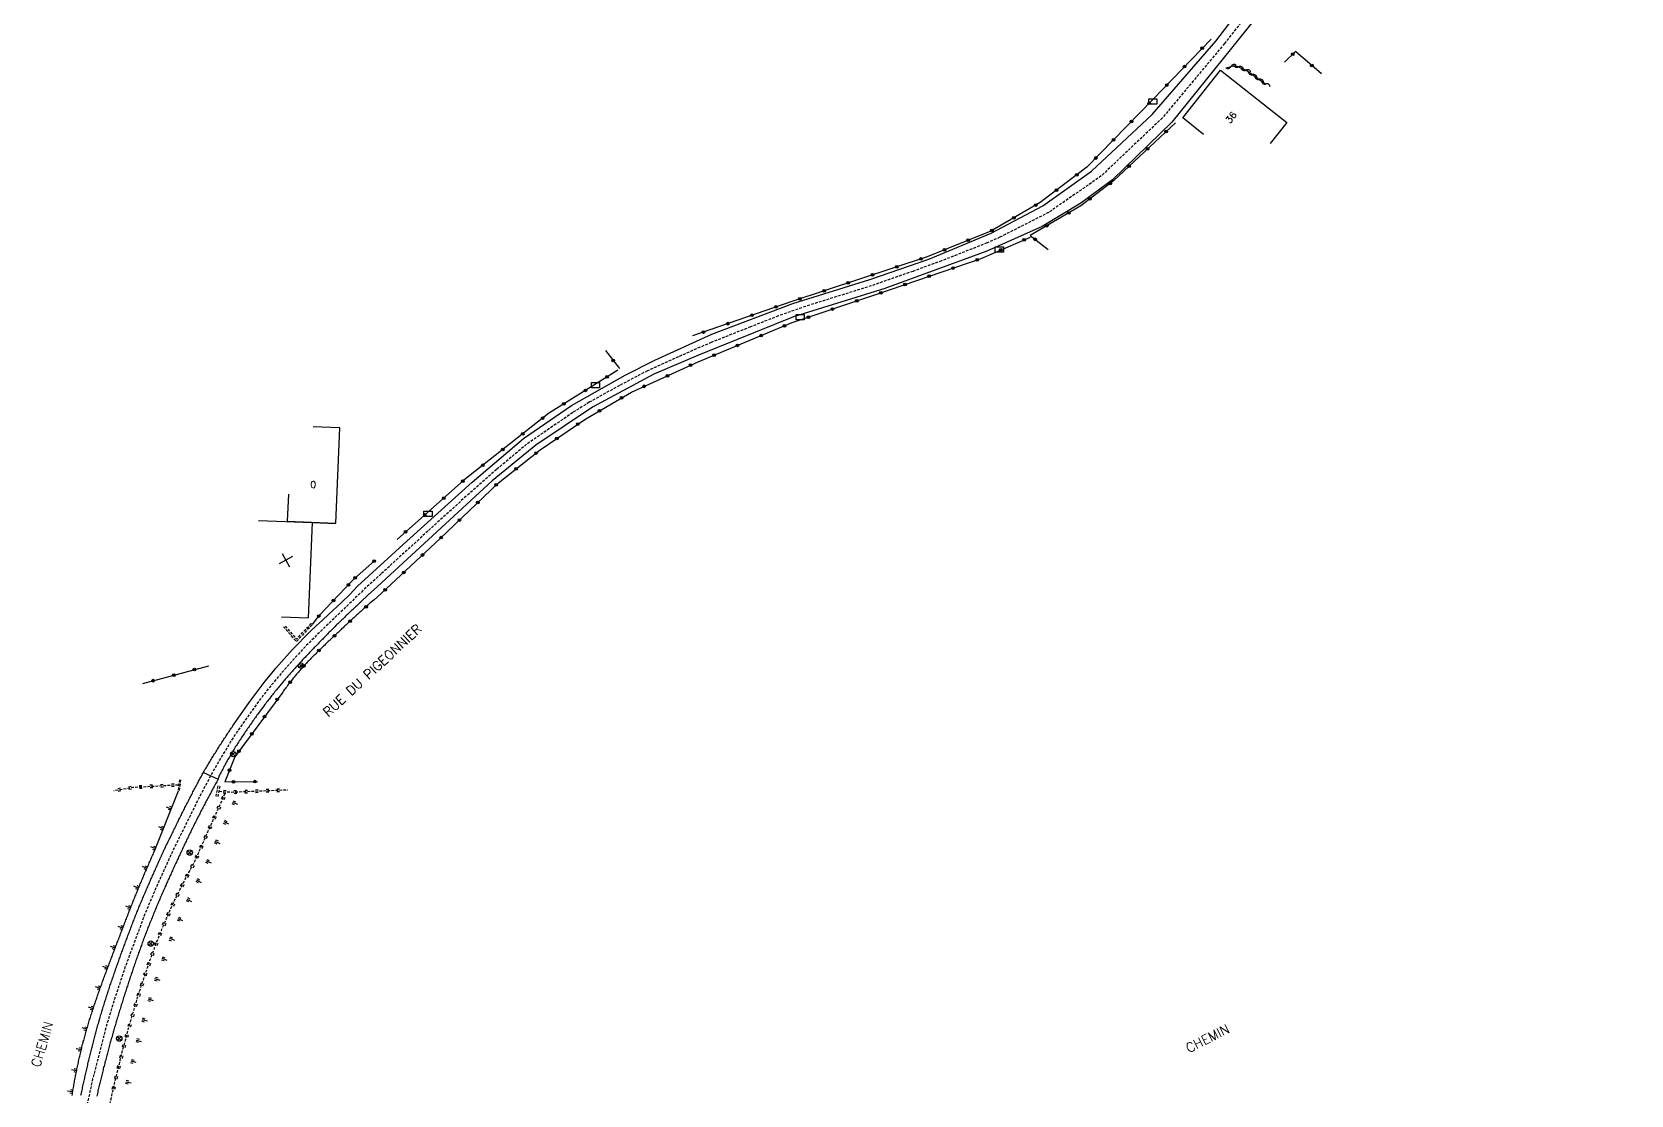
# Model space of a CAD drawing. Header units: millimetres. Extents: x 132999 to 134001, y 131000 to 132000.
# Drawn here: x 133701.8 to 134000, y 131656 to 131854.3 of the extents above; entities that cross this region are included whole.
import ezdxf
from ezdxf.enums import TextEntityAlignment as Align

# ---------------------------------------------------------------- set-up
doc = ezdxf.new("R2010")
doc.units = ezdxf.units.MM
doc.linetypes.add('DASHED', pattern=[0.75, 0.5, -0.25])
doc.layers.get('0').update_dxf_attribs({"linetype": 'CONTINUOUS'})
for name, color, linetype in [('W0001', 6, 'DASHED'), ('W0008', 7, 'CONTINUOUS'), ('W0100', 7, 'CONTINUOUS'), ('W0112', 1, 'DASHED'), ('W0211', 2, 'CONTINUOUS'), ('W0220', 5, 'DASHED'), ('W0310', 3, 'CONTINUOUS'), ('W0322', 7, 'CONTINUOUS'), ('W0469', 7, 'CONTINUOUS'), ('W0989', 7, 'CONTINUOUS'), ('W0991', 7, 'CONTINUOUS'), ('W1102', 7, 'CONTINUOUS'), ('W1471', 7, 'CONTINUOUS')]:
    doc.layers.add(name, color=color, linetype=linetype)
doc.styles.get("Standard").update_dxf_attribs({"font": 'romans.shx', "width": 0.85})

# ---------------------------------------------------------------- blocks, each defined once
blk = doc.blocks.new('t991o')
at = {"color": 0, "linetype": 'Continuous'}
for p, q in [((-1, 1), (1, -1)), ((-1, -1), (1, 1))]:
    blk.add_line(p, q, dxfattribs=at)
blk = doc.blocks.new('t322o')
at = {"color": 0, "linetype": 'Continuous'}
for radius in [0.25, 0.15]:
    blk.add_circle((0, 0), radius, dxfattribs=at)
blk = doc.blocks.new('t310o')
at = {"color": 0, "linetype": 'Continuous'}
for centre, start, end in [((-0.5, 0.38), 216.8699, 323.1304), ((0.5, -0.37), 36.8699, 143.1303)]:
    blk.add_arc(centre, 0.625, start, end, dxfattribs=at)
blk = doc.blocks.new('t220o')
at = {"color": 0, "linetype": 'Continuous'}
for p, q in [((-0.25, 0.25), (0.25, 0.25)), ((-0.25, -0.25), (0.25, -0.25))]:
    blk.add_line(p, q, dxfattribs=at)
blk = doc.blocks.new('t211o')
at = {"color": 0, "linetype": 'Continuous'}
for p, q in [((-0.29, 0.5), (-0.29, 0)), ((0, 1), (0, 0)), ((0.29, 0.5), (0.29, 0))]:
    blk.add_line(p, q, dxfattribs=at)
blk = doc.blocks.new('T1471')
at = {"color": 0, "linetype": 'Continuous', "flags": 128}
blk.add_lwpolyline([(-0.75, -0.5), (-0.75, 0.5), (0.75, 0.5), (0.75, -0.5), (-0.75, -0.5)], dxfattribs=at)
blk = doc.blocks.new('T469')
at = {"color": 0, "linetype": 'Continuous', "flags": 128}
for points in [[(-0.35, 0.35), (0.35, -0.35)], [(-0.35, -0.35), (0.35, 0.35)]]:
    blk.add_lwpolyline(points, dxfattribs=at)
at = {"color": 0, "linetype": 'Continuous'}
blk.add_circle((0, 0), 0.5, dxfattribs=at)

msp = doc.modelspace()

# ---------------------------------------------------------------- linework, layer by layer
at = {"layer": 'W0001'}
msp.add_lwpolyline([(133933.21, 131863.78), (133924.18, 131852.16), (133912.6, 131838.3), (133901.2, 131827.47), (133891.4, 131820.67), (133882.28, 131816.04), (133879.9, 131814.97), (133871.42, 131811.64), (133866.07, 131809.68), (133858.32, 131806.98), (133852.56, 131805.18), (133846.05, 131803.15), (133840.98, 131801.36), (133835.79, 131799.32), (133828.45, 131796.42), (133822.33, 131793.75), (133816.56, 131791.13), (133811.35, 131788.39), (133805.68, 131785.25), (133802.62, 131783.33), (133794.03, 131777.42), (133788.42, 131772.71), (133782.78, 131767.75), (133775.63, 131761.23), (133766.88, 131753.24), (133763.51, 131750.15)], dxfattribs=at)
at = {"layer": 'W0001', "flags": 128}
msp.add_lwpolyline([(133763.51, 131750.15), (133760.51, 131747.23), (133756.93, 131743.82), (133754.2, 131741.16), (133751.75, 131738.62), (133748.66, 131735.19), (133745.6, 131731.5), (133743.59, 131728.85), (133740.9, 131725.05), (133739.02, 131722.26), (133735.71, 131716.72), (133732.9, 131711.43), (133727.7, 131700.89), (133725.04, 131694.99), (133722.88, 131689.92), (133719.12, 131679.81), (133716.96, 131673.29), (133715.42, 131668.13), (133713.1, 131659.05), (133711.65, 131652.34), (133710.17, 131644.12), (133709.2, 131637.4), (133708.53, 131631.55), (133707.92, 131623.61), (133707.71, 131617.38), (133707.67, 131611.89), (133707.85, 131605.02), (133708.33, 131598.28), (133709.03, 131592.1), (133709.83, 131586.77), (133710.74, 131582.08), (133712.1, 131575.91), (133714.14, 131568.12), (133716.06, 131562.3), (133718.33, 131556.32), (133721.02, 131550), (133723.79, 131544.11), (133726.86, 131538.16), (133730.85, 131530.64), (133731.72, 131528.99)], dxfattribs=at)
at = {"layer": 'W0008'}
for points in [[(133762.5, 131750.97), (133771.69, 131759.33), (133783.86, 131770.33), (133793.42, 131778.48), (133802.4, 131784.65), (133812.39, 131790.34), (133817.95, 131793.08), (133828.6, 131797.95), (133843.7, 131803.67), (133858.03, 131808.15), (133869.02, 131811.96), (133880.67, 131816.78), (133890.32, 131821.88), (133899.39, 131828.36), (133910.7, 131838.92), (133922.56, 131852.62), (133931.29, 131864.07), (133944.84, 131883.54), (133956.45, 131901.21), (133967.36, 131919.68), (133976.9, 131935.51), (133996.75, 131967.93), (134000, 131974.18)], [(134000, 131966.15), (133986.77, 131946.26), (133968.23, 131914.84), (133949.83, 131884.64), (133937.59, 131866.48), (133925.52, 131851.33)], [(133925.52, 131851.33), (133914.39, 131837.52), (133903.3, 131826.76), (133897.4, 131822.41), (133890.18, 131818.05), (133879.88, 131813.44), (133860.82, 131806.5), (133843.79, 131801.2), (133826.08, 131794.03), (133817.75, 131790.47), (133806.34, 131784.37), (133795.72, 131777.25), (133787.63, 131770.58), (133766.2, 131750.89), (133764.51, 131749.32)]]:
    msp.add_lwpolyline(points, dxfattribs=at)
at = {"layer": 'W0008', "flags": 128}
msp.add_lwpolyline([(133733.79, 131716.22), (133733.92, 131716.52), (133734.05, 131716.73), (133734.18, 131716.95), (133734.3, 131717.16), (133734.43, 131717.37), (133734.56, 131717.58), (133734.69, 131717.79), (133734.81, 131718.01), (133734.94, 131718.22), (133735.07, 131718.43), (133735.2, 131718.64), (133735.33, 131718.85), (133735.46, 131719.06), (133735.59, 131719.27), (133735.72, 131719.48), (133735.85, 131719.69), (133735.98, 131719.9), (133736.11, 131720.11), (133736.24, 131720.32), (133736.37, 131720.53), (133736.51, 131720.73), (133736.64, 131720.94), (133736.77, 131721.15), (133736.91, 131721.36), (133737.04, 131721.57), (133737.17, 131721.78), (133737.31, 131721.98), (133737.44, 131722.19), (133737.58, 131722.4), (133737.71, 131722.6), (133737.85, 131722.81), (133737.98, 131723.02), (133738.12, 131723.22), (133738.26, 131723.43), (133738.39, 131723.64), (133738.53, 131723.84), (133738.67, 131724.05), (133738.81, 131724.26), (133738.95, 131724.47), (133739.09, 131724.68), (133739.23, 131724.88), (133739.38, 131725.09), (133739.52, 131725.3), (133739.66, 131725.5), (133739.8, 131725.71), (133739.94, 131725.92), (133740.09, 131726.12), (133740.23, 131726.33), (133740.38, 131726.53), (133740.52, 131726.74), (133740.66, 131726.94, -0.063183), (133757.11, 131745.66), (133759.48, 131747.93), (133761.04, 131749.41), (133762.5, 131750.97)], format="xyb", dxfattribs=at)
for points in [[(133764.51, 131749.32), (133763.13, 131748.02), (133763.04, 131747.93), (133762.85, 131747.76), (133762.67, 131747.59), (133762.48, 131747.42), (133762.3, 131747.25), (133762.11, 131747.08), (133761.93, 131746.91), (133761.74, 131746.74), (133761.56, 131746.57), (133761.38, 131746.39), (133761.19, 131746.22), (133761.01, 131746.05), (133760.83, 131745.88), (133760.64, 131745.7), (133760.46, 131745.53), (133760.28, 131745.36), (133760.1, 131745.18), (133759.92, 131745.01), (133759.74, 131744.83), (133759.56, 131744.66), (133759.38, 131744.48), (133759.2, 131744.31), (133759.02, 131744.13), (133758.84, 131743.95), (133758.66, 131743.78), (133758.48, 131743.6), (133758.3, 131743.42), (133758.12, 131743.25), (133757.94, 131743.07), (133757.76, 131742.89), (133757.59, 131742.71), (133757.41, 131742.53), (133757.23, 131742.36), (133757.05, 131742.18), (133756.88, 131742), (133756.7, 131741.82), (133756.53, 131741.64), (133756.35, 131741.46), (133756.18, 131741.28), (133756, 131741.1), (133755.83, 131740.92), (133755.65, 131740.75), (133755.48, 131740.57), (133755.3, 131740.39), (133755.13, 131740.21), (133754.96, 131740.03), (133754.78, 131739.85), (133754.61, 131739.67), (133754.43, 131739.49), (133754.26, 131739.31), (133754.09, 131739.13), (133753.92, 131738.95), (133753.74, 131738.77), (133753.57, 131738.59), (133753.4, 131738.4), (133753.23, 131738.22), (133753.05, 131738.04), (133752.88, 131737.86), (133752.71, 131737.68), (133752.54, 131737.5), (133752.37, 131737.31), (133752.2, 131737.13), (133752.03, 131736.95), (133751.86, 131736.76), (133751.69, 131736.58), (133751.52, 131736.4), (133751.35, 131736.21), (133751.18, 131736.03), (133751.02, 131735.84), (133750.85, 131735.66), (133750.68, 131735.47), (133750.51, 131735.28), (133750.35, 131735.1), (133750.18, 131734.91), (133750.01, 131734.72), (133749.85, 131734.54), (133749.68, 131734.35), (133749.52, 131734.16), (133749.36, 131733.97), (133749.19, 131733.78), (133749.03, 131733.59), (133748.87, 131733.4), (133748.7, 131733.21), (133748.54, 131733.02), (133748.38, 131732.83), (133748.22, 131732.64), (133748.06, 131732.45), (133747.9, 131732.26), (133747.74, 131732.06), (133747.58, 131731.87), (133747.42, 131731.67), (133747.26, 131731.48), (133747.1, 131731.28), (133746.95, 131731.08), (133746.79, 131730.89), (133746.63, 131730.69), (133746.47, 131730.49), (133746.32, 131730.29), (133746.16, 131730.09), (133746.01, 131729.9), (133745.85, 131729.7), (133745.7, 131729.5), (133745.54, 131729.3), (133745.39, 131729.1), (133745.24, 131728.9), (133745.09, 131728.69), (133744.93, 131728.49), (133744.78, 131728.29), (133744.63, 131728.09), (133744.48, 131727.89), (133744.33, 131727.68), (133744.18, 131727.48), (133744.03, 131727.28), (133743.88, 131727.07), (133743.73, 131726.87), (133743.59, 131726.67), (133743.44, 131726.46), (133743.29, 131726.26), (133743.15, 131726.05), (133743, 131725.85), (133742.86, 131725.64), (133742.71, 131725.43), (133742.57, 131725.23), (133742.42, 131725.02), (133742.28, 131724.81), (133742.14, 131724.6), (133741.99, 131724.4), (133741.85, 131724.19), (133741.71, 131723.98), (133741.57, 131723.77), (133741.43, 131723.56), (133741.29, 131723.35), (133741.15, 131723.14), (133741.01, 131722.93), (133740.87, 131722.72), (133740.73, 131722.51), (133740.59, 131722.3), (133740.45, 131722.09), (133740.32, 131721.87), (133740.18, 131721.66), (133740.04, 131721.45), (133739.91, 131721.23), (133739.77, 131721.02), (133739.64, 131720.8), (133739.5, 131720.58), (133739.37, 131720.37), (133739.24, 131720.15), (133739.11, 131719.93), (133738.98, 131719.72), (133738.85, 131719.5), (133738.72, 131719.28), (133738.59, 131719.06), (133738.46, 131718.84), (133738.34, 131718.62), (133738.21, 131718.4), (133738.08, 131718.18), (133737.96, 131717.96), (133737.84, 131717.73), (133737.72, 131717.51), (133737.59, 131717.29), (133737.47, 131717.06), (133737.35, 131716.84), (133737.23, 131716.62), (133737.12, 131716.39), (133737, 131716.17), (133736.88, 131715.94), (133736.77, 131715.71), (133736.65, 131715.49), (133736.49, 131714.93)], [(133710.91, 131655.99), (133710.97, 131656.23), (133711.02, 131656.47), (133711.07, 131656.72), (133711.12, 131656.96), (133711.18, 131657.21), (133711.23, 131657.45), (133711.28, 131657.7), (133711.34, 131657.94), (133711.39, 131658.18), (133711.45, 131658.43), (133711.5, 131658.67), (133711.56, 131658.92), (133711.61, 131659.16), (133711.67, 131659.4), (133711.72, 131659.65), (133711.78, 131659.89), (133711.83, 131660.13), (133711.89, 131660.38), (133711.95, 131660.62), (133712, 131660.87), (133712.06, 131661.11), (133712.12, 131661.35), (133712.18, 131661.6), (133712.23, 131661.84), (133712.29, 131662.08), (133712.35, 131662.33), (133712.41, 131662.57), (133712.47, 131662.81), (133712.53, 131663.06), (133712.58, 131663.3), (133712.64, 131663.54), (133712.7, 131663.79), (133712.76, 131664.03), (133712.82, 131664.27), (133712.88, 131664.51), (133712.94, 131664.76), (133713, 131665), (133713.06, 131665.24), (133713.13, 131665.49), (133713.19, 131665.73), (133713.25, 131665.97), (133713.31, 131666.21), (133713.37, 131666.46), (133713.44, 131666.7), (133713.5, 131666.94), (133713.56, 131667.19), (133713.63, 131667.43), (133713.69, 131667.67), (133713.76, 131667.92), (133713.82, 131668.16), (133713.89, 131668.4), (133713.96, 131668.64), (133714.02, 131668.89), (133714.09, 131669.13), (133714.16, 131669.37), (133714.23, 131669.61), (133714.3, 131669.85), (133714.37, 131670.1), (133714.44, 131670.34), (133714.51, 131670.58), (133714.58, 131670.82), (133714.65, 131671.06), (133714.72, 131671.3), (133714.79, 131671.54), (133714.87, 131671.78), (133714.94, 131672.02), (133715.01, 131672.26), (133715.09, 131672.5), (133715.16, 131672.74), (133715.23, 131672.98), (133715.31, 131673.22), (133715.38, 131673.46), (133715.46, 131673.7), (133715.54, 131673.94), (133715.61, 131674.18), (133715.69, 131674.42), (133715.77, 131674.66), (133715.84, 131674.9), (133715.92, 131675.14), (133716, 131675.37), (133716.08, 131675.61), (133716.16, 131675.85), (133716.23, 131676.09), (133716.31, 131676.33), (133716.39, 131676.57), (133716.47, 131676.8), (133716.55, 131677.04), (133716.63, 131677.28), (133716.72, 131677.52), (133716.8, 131677.75), (133716.88, 131677.99), (133716.96, 131678.23), (133717.04, 131678.47), (133717.12, 131678.7), (133717.21, 131678.94), (133717.29, 131679.18), (133717.37, 131679.42), (133717.45, 131679.65), (133717.54, 131679.89), (133717.62, 131680.13), (133717.71, 131680.36), (133717.79, 131680.6), (133717.87, 131680.84), (133717.96, 131681.07), (133718.04, 131681.31), (133718.13, 131681.55), (133718.21, 131681.78), (133718.3, 131682.02), (133718.38, 131682.26), (133718.47, 131682.49), (133718.56, 131682.73), (133718.64, 131682.96), (133718.73, 131683.2), (133718.81, 131683.44), (133718.9, 131683.67), (133718.99, 131683.91), (133719.07, 131684.14), (133719.16, 131684.38), (133719.25, 131684.61), (133719.34, 131684.85), (133719.42, 131685.09), (133719.51, 131685.32), (133719.6, 131685.56), (133719.69, 131685.79), (133719.77, 131686.03), (133719.86, 131686.26), (133719.95, 131686.5), (133720.04, 131686.73), (133720.13, 131686.97), (133720.21, 131687.2), (133720.3, 131687.44), (133720.39, 131687.68), (133720.48, 131687.91), (133720.57, 131688.15), (133720.66, 131688.38), (133720.75, 131688.62), (133720.85, 131688.85), (133720.94, 131689.08), (133721.03, 131689.32), (133721.12, 131689.55), (133721.22, 131689.79), (133721.31, 131690.02), (133721.41, 131690.25), (133721.5, 131690.49), (133721.6, 131690.72), (133721.69, 131690.95), (133721.79, 131691.19), (133721.88, 131691.42), (133721.98, 131691.65), (133722.08, 131691.88), (133722.18, 131692.12), (133722.27, 131692.35), (133722.37, 131692.58), (133722.47, 131692.81), (133722.57, 131693.04), (133722.67, 131693.27), (133722.77, 131693.51), (133722.87, 131693.74), (133722.97, 131693.97), (133723.07, 131694.2), (133723.17, 131694.43), (133723.27, 131694.66), (133723.37, 131694.89), (133723.47, 131695.12), (133723.57, 131695.35), (133723.67, 131695.58), (133723.77, 131695.81), (133723.87, 131696.05), (133723.97, 131696.28), (133724.07, 131696.51), (133724.18, 131696.74), (133724.28, 131696.97), (133724.38, 131697.2), (133724.48, 131697.43), (133724.58, 131697.66), (133724.69, 131697.89), (133724.79, 131698.12), (133724.89, 131698.35), (133724.99, 131698.58), (133725.1, 131698.81), (133725.2, 131699.04), (133725.3, 131699.27), (133725.4, 131699.5), (133725.51, 131699.73), (133725.61, 131699.96), (133725.71, 131700.19), (133725.81, 131700.42), (133725.92, 131700.64), (133726.02, 131700.87), (133726.13, 131701.1), (133726.23, 131701.32), (133726.34, 131701.55), (133726.45, 131701.77), (133726.55, 131702), (133726.66, 131702.22), (133726.77, 131702.45), (133726.88, 131702.68), (133726.99, 131702.9), (133727.1, 131703.13), (133727.21, 131703.36), (133727.32, 131703.58), (133727.43, 131703.81), (133727.54, 131704.03), (133727.65, 131704.26), (133727.76, 131704.48), (133727.87, 131704.71), (133727.98, 131704.94), (133728.09, 131705.16), (133728.2, 131705.39), (133728.31, 131705.61), (133728.42, 131705.84), (133728.54, 131706.06), (133728.65, 131706.29), (133728.76, 131706.51), (133728.87, 131706.74), (133728.98, 131706.97), (133729.09, 131707.19), (133729.2, 131707.42), (133729.31, 131707.64), (133729.43, 131707.87), (133729.54, 131708.09), (133729.65, 131708.32), (133729.76, 131708.54), (133729.87, 131708.76), (133729.99, 131708.99), (133730.1, 131709.21), (133730.21, 131709.44), (133730.32, 131709.66), (133730.44, 131709.89), (133730.55, 131710.11), (133730.66, 131710.34), (133730.78, 131710.56), (133730.89, 131710.78), (133731.01, 131711.01), (133731.12, 131711.23), (133731.24, 131711.45), (133731.35, 131711.68), (133731.47, 131711.9), (133731.58, 131712.12), (133731.7, 131712.35), (133731.81, 131712.57), (133731.93, 131712.79), (133732.04, 131713.02), (133732.16, 131713.24), (133732.28, 131713.46), (133732.39, 131713.68), (133732.51, 131713.91), (133732.63, 131714.13), (133732.75, 131714.35), (133732.86, 131714.57), (133732.98, 131714.79), (133733.1, 131715.01), (133733.21, 131715.22), (133733.32, 131715.42), (133733.44, 131715.62), (133733.55, 131715.82), (133733.67, 131716.02), (133733.79, 131716.22), (133736.49, 131714.93), (133736.37, 131714.71), (133736.25, 131714.49), (133736.13, 131714.27), (133736.01, 131714.06), (133735.88, 131713.84), (133735.76, 131713.62), (133735.64, 131713.4), (133735.52, 131713.18), (133735.4, 131712.96), (133735.28, 131712.74), (133735.17, 131712.51), (133735.05, 131712.29), (133734.93, 131712.07), (133734.81, 131711.85), (133734.69, 131711.63), (133734.57, 131711.41), (133734.46, 131711.19), (133734.34, 131710.97), (133734.22, 131710.75), (133734.11, 131710.52), (133733.99, 131710.3), (133733.87, 131710.08), (133733.76, 131709.86), (133733.64, 131709.64), (133733.53, 131709.41), (133733.41, 131709.19), (133733.3, 131708.97), (133733.18, 131708.75), (133733.07, 131708.52), (133732.95, 131708.3), (133732.84, 131708.08), (133732.73, 131707.85), (133732.61, 131707.63), (133732.5, 131707.41), (133732.39, 131707.18), (133732.28, 131706.96), (133732.16, 131706.73), (133732.05, 131706.51), (133731.94, 131706.29), (133731.83, 131706.06), (133731.72, 131705.84), (133731.61, 131705.61), (133731.5, 131705.39), (133731.39, 131705.16), (133731.28, 131704.94), (133731.17, 131704.71), (133731.06, 131704.49), (133730.95, 131704.26), (133730.84, 131704.04), (133730.73, 131703.81), (133730.62, 131703.58), (133730.52, 131703.36), (133730.41, 131703.13), (133730.3, 131702.91), (133730.19, 131702.68), (133730.09, 131702.45), (133729.98, 131702.22), (133729.87, 131702), (133729.77, 131701.77), (133729.66, 131701.54), (133729.55, 131701.31), (133729.45, 131701.09), (133729.34, 131700.86), (133729.23, 131700.63), (133729.13, 131700.4), (133729.02, 131700.17), (133728.92, 131699.95), (133728.81, 131699.72), (133728.71, 131699.49), (133728.6, 131699.26), (133728.5, 131699.03), (133728.39, 131698.8), (133728.29, 131698.58), (133728.18, 131698.35), (133728.08, 131698.12), (133727.97, 131697.89), (133727.87, 131697.66), (133727.76, 131697.43), (133727.66, 131697.2), (133727.55, 131696.97), (133727.45, 131696.74), (133727.35, 131696.51), (133727.24, 131696.29), (133727.14, 131696.06), (133727.04, 131695.83), (133726.94, 131695.6), (133726.83, 131695.37), (133726.73, 131695.14), (133726.63, 131694.91), (133726.53, 131694.68), (133726.43, 131694.45), (133726.32, 131694.22), (133726.22, 131693.99), (133726.12, 131693.76), (133726.02, 131693.53), (133725.92, 131693.3), (133725.82, 131693.07), (133725.72, 131692.83), (133725.62, 131692.6), (133725.52, 131692.37), (133725.42, 131692.14), (133725.33, 131691.91), (133725.23, 131691.68), (133725.13, 131691.45), (133725.03, 131691.22), (133724.93, 131690.98), (133724.84, 131690.75), (133724.74, 131690.52), (133724.64, 131690.29), (133724.55, 131690.06), (133724.45, 131689.82), (133724.36, 131689.59), (133724.26, 131689.36), (133724.17, 131689.12), (133724.07, 131688.89), (133723.98, 131688.66), (133723.88, 131688.43), (133723.79, 131688.19), (133723.7, 131687.96), (133723.61, 131687.72), (133723.51, 131687.49), (133723.42, 131687.26), (133723.33, 131687.02), (133723.24, 131686.79), (133723.15, 131686.55), (133723.06, 131686.32), (133722.97, 131686.08), (133722.88, 131685.85), (133722.79, 131685.61), (133722.7, 131685.38), (133722.61, 131685.14), (133722.53, 131684.9), (133722.44, 131684.67), (133722.35, 131684.43), (133722.27, 131684.2), (133722.18, 131683.96), (133722.1, 131683.72), (133722.01, 131683.49), (133721.93, 131683.25), (133721.84, 131683.01), (133721.76, 131682.78), (133721.67, 131682.54), (133721.59, 131682.3), (133721.51, 131682.07), (133721.42, 131681.83), (133721.34, 131681.59), (133721.26, 131681.36), (133721.17, 131681.12), (133721.09, 131680.88), (133721.01, 131680.65), (133720.93, 131680.41), (133720.85, 131680.17), (133720.76, 131679.93), (133720.68, 131679.7), (133720.6, 131679.46), (133720.52, 131679.22), (133720.44, 131678.98), (133720.36, 131678.75), (133720.28, 131678.51), (133720.2, 131678.27), (133720.12, 131678.03), (133720.04, 131677.8), (133719.96, 131677.56), (133719.88, 131677.32), (133719.8, 131677.08), (133719.73, 131676.84), (133719.65, 131676.61), (133719.57, 131676.37), (133719.49, 131676.13), (133719.41, 131675.89), (133719.34, 131675.65), (133719.26, 131675.41), (133719.18, 131675.17), (133719.11, 131674.94), (133719.03, 131674.7), (133718.95, 131674.46), (133718.88, 131674.22), (133718.8, 131673.98), (133718.73, 131673.74), (133718.65, 131673.5), (133718.58, 131673.26), (133718.5, 131673.02), (133718.43, 131672.78), (133718.35, 131672.55), (133718.28, 131672.31), (133718.2, 131672.07), (133718.13, 131671.83), (133718.06, 131671.59), (133717.98, 131671.35), (133717.91, 131671.11), (133717.84, 131670.87), (133717.77, 131670.63), (133717.69, 131670.39), (133717.62, 131670.15), (133717.55, 131669.91), (133717.48, 131669.67), (133717.41, 131669.43), (133717.34, 131669.19), (133717.27, 131668.95), (133717.2, 131668.7), (133717.13, 131668.46), (133717.06, 131668.22), (133716.99, 131667.98), (133716.92, 131667.74), (133716.85, 131667.5), (133716.78, 131667.26), (133716.71, 131667.02), (133716.65, 131666.78), (133716.58, 131666.54), (133716.51, 131666.29), (133716.44, 131666.05), (133716.38, 131665.81), (133716.31, 131665.57), (133716.24, 131665.33), (133716.18, 131665.09), (133716.11, 131664.84), (133716.04, 131664.6), (133715.98, 131664.36), (133715.91, 131664.12), (133715.85, 131663.88), (133715.78, 131663.63), (133715.72, 131663.39), (133715.66, 131663.15), (133715.59, 131662.91), (133715.53, 131662.66), (133715.47, 131662.42), (133715.4, 131662.18), (133715.34, 131661.94), (133715.28, 131661.69), (133715.22, 131661.45), (133715.15, 131661.21), (133715.09, 131660.96), (133715.03, 131660.72), (133714.97, 131660.48), (133714.91, 131660.23), (133714.85, 131659.99), (133714.79, 131659.75), (133714.73, 131659.5), (133714.67, 131659.26), (133714.61, 131659.02), (133714.55, 131658.77), (133714.49, 131658.53), (133714.44, 131658.28), (133714.38, 131658.04), (133714.32, 131657.79), (133714.26, 131657.55), (133714.21, 131657.31), (133714.15, 131657.06), (133714.09, 131656.82), (133714.04, 131656.57), (133713.98, 131656.33), (133713.92, 131656.08), (133713.87, 131655.84)]]:
    msp.add_lwpolyline(points, dxfattribs=at)
at = {"layer": 'W0100'}
for p, q in [((133754.01, 131762.83), (133753.31, 131745.06)), ((133754.01, 131762.83), (133758.42, 131762.66)), ((133748.31, 131745.26), (133753.31, 131745.06))]:
    msp.add_line(p, q, dxfattribs=at)
msp.add_lwpolyline([(133920.29, 131835.21), (133916.39, 131838.33), (133923.47, 131847.18), (133935.83, 131837.44), (133932.73, 131833.51)], dxfattribs=at)
at = {"layer": 'W0100', "flags": 128}
msp.add_lwpolyline([(133749.6, 131768.1), (133749.36, 131763.11), (133758.45, 131762.68), (133759.2, 131780.48), (133754.2, 131780.69)], dxfattribs=at)
at = {"layer": 'W0112', "flags": 128}
for points in [[(133748.98, 131743.49), (133751.1, 131741.07), (133753.82, 131743.97), (133754.04, 131743.77), (133751.1, 131740.63), (133748.76, 131743.29)], [(133729.32, 131712.87), (133729.56, 131714.83), (133729.27, 131714.86), (133729.03, 131712.91)], [(133736.81, 131713.66), (133736.43, 131711.71), (133736.13, 131711.77), (133736.51, 131713.72)]]:
    msp.add_lwpolyline(points, close=True, dxfattribs=at)
at = {"layer": 'W0211', "flags": 128}
msp.add_lwpolyline([(133709.26, 131655.97), (133709.31, 131656.21), (133709.35, 131656.46), (133709.39, 131656.71), (133709.43, 131656.95), (133709.47, 131657.2), (133709.52, 131657.45), (133709.56, 131657.69), (133709.6, 131657.94), (133709.65, 131658.18), (133709.69, 131658.43), (133709.74, 131658.67), (133709.78, 131658.92), (133709.83, 131659.17), (133709.88, 131659.41), (133709.92, 131659.66), (133709.97, 131659.9), (133710.02, 131660.15), (133710.07, 131660.39), (133710.12, 131660.64), (133710.17, 131660.88), (133710.22, 131661.13), (133710.27, 131661.37), (133710.32, 131661.62), (133710.37, 131661.86), (133710.43, 131662.1), (133710.48, 131662.35), (133710.53, 131662.59), (133710.59, 131662.84), (133710.64, 131663.08), (133710.7, 131663.32), (133710.76, 131663.57), (133710.81, 131663.81), (133710.87, 131664.06), (133710.93, 131664.3), (133710.99, 131664.54), (133711.05, 131664.78), (133711.11, 131665.03), (133711.17, 131665.27), (133711.23, 131665.51), (133711.3, 131665.76), (133711.36, 131666), (133711.43, 131666.24), (133711.49, 131666.48), (133711.56, 131666.73), (133711.62, 131666.97), (133711.69, 131667.21), (133711.76, 131667.45), (133711.83, 131667.69), (133711.9, 131667.93), (133711.97, 131668.17), (133712.04, 131668.42), (133712.11, 131668.66), (133712.18, 131668.9), (133712.25, 131669.14), (133712.32, 131669.38), (133712.39, 131669.62), (133712.47, 131669.86), (133712.54, 131670.1), (133712.62, 131670.33), (133712.69, 131670.57), (133712.77, 131670.81), (133712.84, 131671.05), (133712.92, 131671.29), (133712.99, 131671.53), (133713.07, 131671.77), (133713.15, 131672), (133713.23, 131672.24), (133713.31, 131672.48), (133713.39, 131672.72), (133713.46, 131672.96), (133713.54, 131673.19), (133713.62, 131673.43), (133713.71, 131673.67), (133713.79, 131673.9), (133713.87, 131674.14), (133713.95, 131674.38), (133714.03, 131674.61), (133714.11, 131674.85), (133714.2, 131675.09), (133714.28, 131675.32), (133714.36, 131675.56), (133714.45, 131675.8), (133714.53, 131676.03), (133714.61, 131676.27), (133714.7, 131676.5), (133714.78, 131676.74), (133714.87, 131676.97), (133714.95, 131677.21), (133715.04, 131677.44), (133715.13, 131677.68), (133715.21, 131677.92), (133715.3, 131678.15), (133715.39, 131678.39), (133715.47, 131678.62), (133715.56, 131678.86), (133715.65, 131679.09), (133715.73, 131679.32), (133715.82, 131679.56), (133715.91, 131679.79), (133716, 131680.03), (133716.09, 131680.26), (133716.17, 131680.5), (133716.26, 131680.73), (133716.35, 131680.97), (133716.44, 131681.2), (133716.53, 131681.43), (133716.62, 131681.67), (133716.71, 131681.9), (133716.8, 131682.14), (133716.89, 131682.37), (133716.97, 131682.61), (133717.06, 131682.84), (133717.15, 131683.07), (133717.24, 131683.31), (133717.33, 131683.54), (133717.42, 131683.78), (133717.51, 131684.01), (133717.6, 131684.24), (133717.69, 131684.48), (133717.78, 131684.71), (133717.87, 131684.95), (133717.96, 131685.18), (133718.05, 131685.41), (133718.14, 131685.65), (133718.23, 131685.88), (133718.32, 131686.12), (133718.41, 131686.35), (133718.5, 131686.58), (133718.58, 131686.82), (133718.67, 131687.05), (133718.76, 131687.29), (133718.85, 131687.52), (133718.94, 131687.75), (133719.03, 131687.99), (133719.12, 131688.22), (133719.21, 131688.46), (133719.3, 131688.69), (133719.39, 131688.92), (133719.48, 131689.16), (133719.57, 131689.39), (133719.66, 131689.62), (133719.75, 131689.85), (133719.84, 131690.09), (133719.93, 131690.32), (133720.02, 131690.55), (133720.11, 131690.79), (133720.2, 131691.02), (133720.3, 131691.25), (133720.39, 131691.48), (133720.48, 131691.72), (133720.57, 131691.95), (133720.67, 131692.18), (133720.76, 131692.41), (133720.85, 131692.64), (133720.95, 131692.88), (133721.04, 131693.11), (133721.13, 131693.34), (133721.23, 131693.57), (133721.32, 131693.8), (133721.42, 131694.03), (133721.51, 131694.26), (133721.61, 131694.5), (133721.7, 131694.73), (133721.8, 131694.96), (133721.89, 131695.19), (133721.99, 131695.42), (133722.09, 131695.65), (133722.18, 131695.88), (133722.28, 131696.11), (133722.38, 131696.34), (133722.47, 131696.57), (133722.57, 131696.8), (133722.67, 131697.03), (133722.77, 131697.26), (133722.86, 131697.49), (133722.96, 131697.72), (133723.06, 131697.95), (133723.16, 131698.18), (133723.26, 131698.41), (133723.36, 131698.64), (133723.46, 131698.87), (133723.56, 131699.1), (133723.66, 131699.33), (133723.76, 131699.56), (133723.86, 131699.79), (133723.96, 131700.02), (133724.06, 131700.24), (133724.16, 131700.47), (133724.26, 131700.7), (133724.36, 131700.93), (133724.46, 131701.16), (133724.56, 131701.39), (133729.09, 131712.8)], dxfattribs=at)
at = {"layer": 'W0220', "flags": 128}
for points in [[(133729.04, 131713.86), (133720.59, 131713.38), (133717.06, 131712.8)], [(133733.25, 131533.96), (133727.55, 131545.1), (133727.44, 131545.32), (133727.33, 131545.55), (133727.23, 131545.78), (133727.12, 131546), (133727.01, 131546.23), (133726.91, 131546.46), (133726.8, 131546.68), (133726.7, 131546.91), (133726.59, 131547.14), (133726.49, 131547.36), (133726.38, 131547.59), (133726.28, 131547.82), (133726.18, 131548.05), (133726.07, 131548.27), (133725.97, 131548.5), (133725.87, 131548.73), (133725.77, 131548.96), (133725.66, 131549.18), (133725.56, 131549.41), (133725.46, 131549.64), (133725.36, 131549.87), (133725.26, 131550.1), (133725.16, 131550.33), (133725.06, 131550.56), (133724.96, 131550.79), (133724.86, 131551.02), (133724.76, 131551.24), (133724.67, 131551.47), (133724.57, 131551.7), (133724.47, 131551.93), (133724.37, 131552.16), (133724.27, 131552.39), (133724.18, 131552.62), (133724.08, 131552.85), (133723.98, 131553.09), (133723.89, 131553.32), (133723.79, 131553.55), (133723.7, 131553.78), (133723.6, 131554.01), (133723.51, 131554.24), (133723.41, 131554.47), (133723.32, 131554.7), (133723.23, 131554.93), (133723.13, 131555.17), (133723.04, 131555.4), (133722.95, 131555.63), (133722.86, 131555.86), (133722.76, 131556.1), (133722.67, 131556.33), (133722.58, 131556.56), (133722.49, 131556.79), (133722.4, 131557.03), (133722.31, 131557.26), (133722.22, 131557.49), (133722.13, 131557.73), (133722.04, 131557.96), (133721.95, 131558.19), (133721.86, 131558.43), (133721.77, 131558.66), (133721.69, 131558.89), (133721.6, 131559.13), (133721.51, 131559.36), (133721.43, 131559.6), (133721.34, 131559.83), (133721.25, 131560.06), (133721.17, 131560.3), (133721.08, 131560.53), (133721, 131560.76), (133720.91, 131561), (133720.83, 131561.23), (133720.74, 131561.46), (133720.66, 131561.7), (133720.58, 131561.93), (133720.49, 131562.17), (133720.41, 131562.4), (133720.33, 131562.64), (133720.25, 131562.87), (133720.17, 131563.11), (133720.09, 131563.34), (133720, 131563.58), (133719.92, 131563.81), (133719.84, 131564.05), (133719.76, 131564.28), (133719.69, 131564.52), (133719.61, 131564.75), (133719.53, 131564.99), (133719.45, 131565.22), (133719.37, 131565.46), (133719.29, 131565.7), (133719.22, 131565.93), (133719.14, 131566.17), (133719.06, 131566.4), (133718.99, 131566.64), (133718.91, 131566.88), (133718.84, 131567.11), (133718.76, 131567.35), (133718.69, 131567.59), (133718.61, 131567.83), (133718.54, 131568.06), (133718.47, 131568.3), (133718.39, 131568.54), (133718.32, 131568.78), (133718.25, 131569.01), (133718.18, 131569.25), (133718.11, 131569.49), (133718.04, 131569.73), (133717.97, 131569.97), (133717.9, 131570.2), (133717.83, 131570.44), (133717.76, 131570.68), (133717.69, 131570.92), (133717.62, 131571.16), (133717.55, 131571.4), (133717.48, 131571.64), (133717.42, 131571.88), (133717.35, 131572.12), (133717.28, 131572.36), (133717.22, 131572.6), (133717.15, 131572.84), (133717.09, 131573.08), (133717.02, 131573.32), (133716.96, 131573.56), (133716.9, 131573.8), (133716.83, 131574.04), (133716.77, 131574.29), (133716.7, 131574.53), (133716.64, 131574.77), (133716.58, 131575.01), (133716.52, 131575.25), (133716.45, 131575.5), (133716.39, 131575.74), (133716.33, 131575.98), (133716.27, 131576.22), (133716.21, 131576.47), (133716.15, 131576.71), (133716.09, 131576.95), (133716.03, 131577.2), (133715.97, 131577.44), (133715.91, 131577.68), (133715.86, 131577.93), (133715.8, 131578.17), (133715.74, 131578.41), (133715.68, 131578.66), (133715.63, 131578.9), (133715.57, 131579.14), (133715.51, 131579.39), (133715.46, 131579.63), (133715.4, 131579.87), (133715.35, 131580.12), (133715.29, 131580.36), (133715.24, 131580.61), (133715.19, 131580.85), (133715.13, 131581.1), (133715.08, 131581.34), (133715.03, 131581.58), (133714.98, 131581.83), (133714.93, 131582.07), (133714.87, 131582.32), (133714.82, 131582.56), (133714.77, 131582.81), (133714.72, 131583.05), (133714.67, 131583.3), (133714.62, 131583.54), (133714.57, 131583.79), (133714.53, 131584.03), (133714.48, 131584.28), (133714.43, 131584.52), (133714.38, 131584.77), (133714.34, 131585.02), (133714.29, 131585.26), (133714.24, 131585.51), (133714.2, 131585.75), (133714.15, 131586), (133714.11, 131586.25), (133714.07, 131586.49), (133714.02, 131586.74), (133713.98, 131586.99), (133713.94, 131587.23), (133713.89, 131587.48), (133713.85, 131587.73), (133713.81, 131587.97), (133713.77, 131588.22), (133713.73, 131588.47), (133713.69, 131588.71), (133713.65, 131588.96), (133713.61, 131589.21), (133713.57, 131589.46), (133713.53, 131589.71), (133713.49, 131589.95), (133713.46, 131590.2), (133713.42, 131590.45), (133713.39, 131590.7), (133713.35, 131590.95), (133713.32, 131591.19), (133713.28, 131591.44), (133713.25, 131591.69), (133713.21, 131591.94), (133713.18, 131592.19), (133713.15, 131592.44), (133713.12, 131592.69), (133713.09, 131592.94), (133713.05, 131593.18), (133713.02, 131593.43), (133712.99, 131593.68), (133712.96, 131593.93), (133712.94, 131594.18), (133712.91, 131594.43), (133712.88, 131594.68), (133712.85, 131594.93), (133712.82, 131595.18), (133712.8, 131595.43), (133712.77, 131595.68), (133712.74, 131595.93), (133712.72, 131596.17), (133712.69, 131596.42), (133712.67, 131596.67), (133712.64, 131596.92), (133712.62, 131597.17), (133712.6, 131597.42), (133712.57, 131597.67), (133712.55, 131597.92), (133712.53, 131598.17), (133712.51, 131598.42), (133712.48, 131598.67), (133712.46, 131598.92), (133712.44, 131599.17), (133712.42, 131599.42), (133712.4, 131599.67), (133712.38, 131599.92), (133712.36, 131600.17), (133712.34, 131600.42), (133712.32, 131600.67), (133712.3, 131600.92), (133712.28, 131601.17), (133712.27, 131601.42), (133712.25, 131601.67), (133712.23, 131601.92), (133712.21, 131602.17), (133712.19, 131602.42), (133712.18, 131602.67), (133712.16, 131602.92), (133712.14, 131603.17), (133712.13, 131603.42), (133712.11, 131603.67), (133712.1, 131603.92), (133712.08, 131604.17), (133712.07, 131604.42), (133712.06, 131604.67), (133712.04, 131604.92), (133712.03, 131605.16), (133712.02, 131605.41), (133712.01, 131605.66), (133712, 131605.91), (133711.99, 131606.16), (133711.98, 131606.41), (133711.97, 131606.66), (133711.96, 131606.91), (133711.95, 131607.16), (133711.94, 131607.41), (133711.94, 131607.65), (133711.93, 131607.9), (133711.92, 131608.15), (133711.92, 131608.4), (133711.91, 131608.65), (133711.91, 131608.9), (133711.9, 131609.15), (133711.9, 131609.4), (133711.89, 131609.65), (133711.89, 131609.9), (133711.89, 131610.14), (133711.89, 131610.39), (133711.89, 131610.64), (133711.89, 131610.89), (133711.89, 131611.14), (133711.89, 131611.39), (133711.89, 131611.64), (133711.89, 131611.89), (133711.89, 131612.14), (133711.89, 131612.39), (133711.89, 131612.64), (133711.9, 131612.89), (133711.9, 131613.14), (133711.99, 131616.43), (133711.99, 131616.68), (133712, 131616.93), (133712, 131617.18), (133712, 131617.43), (133712.01, 131617.68), (133712.01, 131617.93), (133712.01, 131618.17), (133712.02, 131618.42), (133712.02, 131618.67), (133712.03, 131618.92), (133712.03, 131619.17), (133712.04, 131619.42), (133712.04, 131619.67), (133712.05, 131619.92), (133712.05, 131620.17), (133712.06, 131620.42), (133712.06, 131620.67), (133712.07, 131620.92), (133712.08, 131621.16), (133712.08, 131621.41), (133712.09, 131621.66), (133712.1, 131621.91), (133712.1, 131622.16), (133712.11, 131622.41), (133712.12, 131622.66), (133712.13, 131622.91), (133712.14, 131623.16), (133712.15, 131623.41), (133712.16, 131623.65), (133712.17, 131623.9), (133712.18, 131624.15), (133712.19, 131624.4), (133712.2, 131624.65), (133712.21, 131624.9), (133712.22, 131625.15), (133712.24, 131625.4), (133712.25, 131625.65), (133712.26, 131625.89), (133712.27, 131626.14), (133712.29, 131626.39), (133712.3, 131626.64), (133712.32, 131626.89), (133712.33, 131627.14), (133712.35, 131627.39), (133712.37, 131627.64), (133712.38, 131627.89), (133712.4, 131628.13), (133712.42, 131628.38), (133712.44, 131628.63), (133712.46, 131628.88), (133712.48, 131629.13), (133712.5, 131629.38), (133712.52, 131629.63), (133712.54, 131629.87), (133712.56, 131630.12), (133712.58, 131630.37), (133712.61, 131630.62), (133712.63, 131630.87), (133712.65, 131631.12), (133712.68, 131631.36), (133712.71, 131631.61), (133712.73, 131631.86), (133712.76, 131632.11), (133712.78, 131632.36), (133712.81, 131632.61), (133712.84, 131632.86), (133712.86, 131633.1), (133712.89, 131633.35), (133712.92, 131633.6), (133712.95, 131633.85), (133712.97, 131634.1), (133713, 131634.35), (133713.03, 131634.59), (133713.06, 131634.84), (133713.09, 131635.09), (133713.12, 131635.34), (133713.15, 131635.59), (133713.18, 131635.83), (133713.21, 131636.08), (133713.24, 131636.33), (133713.27, 131636.58), (133713.3, 131636.83), (133713.34, 131637.07), (133713.37, 131637.32), (133713.4, 131637.57), (133713.43, 131637.82), (133713.47, 131638.06), (133713.5, 131638.31), (133713.53, 131638.56), (133713.57, 131638.8), (133713.6, 131639.05), (133713.63, 131639.3), (133713.67, 131639.55), (133713.7, 131639.79), (133713.74, 131640.04), (133713.78, 131640.29), (133713.81, 131640.53), (133713.85, 131640.78), (133713.88, 131641.03), (133713.92, 131641.28), (133713.96, 131641.52), (133714, 131641.77), (133714.03, 131642.02), (133714.07, 131642.26), (133714.11, 131642.51), (133714.15, 131642.76), (133714.19, 131643), (133714.23, 131643.25), (133714.27, 131643.49), (133714.31, 131643.74), (133714.35, 131643.99), (133714.39, 131644.23), (133714.43, 131644.48), (133714.47, 131644.73), (133714.51, 131644.97), (133714.55, 131645.22), (133714.59, 131645.46), (133714.64, 131645.71), (133714.68, 131645.96), (133714.72, 131646.2), (133714.77, 131646.45), (133714.81, 131646.69), (133714.85, 131646.94), (133714.9, 131647.18), (133714.94, 131647.43), (133714.99, 131647.68), (133715.03, 131647.92), (133715.08, 131648.17), (133715.12, 131648.41), (133715.17, 131648.66), (133715.22, 131648.9), (133715.26, 131649.15), (133715.31, 131649.39), (133715.36, 131649.64), (133715.4, 131649.88), (133715.45, 131650.13), (133715.5, 131650.37), (133715.55, 131650.62), (133715.6, 131650.86), (133715.65, 131651.11), (133715.7, 131651.35), (133715.74, 131651.6), (133715.79, 131651.84), (133715.84, 131652.09), (133715.9, 131652.33), (133715.95, 131652.58), (133716, 131652.82), (133716.05, 131653.07), (133716.1, 131653.31), (133716.15, 131653.55), (133716.21, 131653.8), (133716.26, 131654.04), (133716.31, 131654.29), (133716.36, 131654.53), (133716.42, 131654.78), (133716.47, 131655.02), (133716.53, 131655.26), (133716.58, 131655.51), (133716.64, 131655.75), (133716.69, 131656), (133716.75, 131656.25), (133716.8, 131656.49), (133716.86, 131656.74), (133716.91, 131656.98), (133716.97, 131657.23), (133717.03, 131657.47), (133717.08, 131657.72), (133717.14, 131657.96), (133717.2, 131658.21), (133717.25, 131658.45), (133717.31, 131658.69), (133717.37, 131658.94), (133717.43, 131659.18), (133717.48, 131659.43), (133717.54, 131659.67), (133717.6, 131659.92), (133717.66, 131660.16), (133717.72, 131660.41), (133717.78, 131660.65), (133717.84, 131660.89), (133717.9, 131661.14), (133717.96, 131661.38), (133718.02, 131661.63), (133718.08, 131661.87), (133718.14, 131662.11), (133718.2, 131662.36), (133718.26, 131662.6), (133718.32, 131662.84), (133718.38, 131663.09), (133718.44, 131663.33), (133718.5, 131663.57), (133718.56, 131663.82), (133718.63, 131664.06), (133718.69, 131664.3), (133718.75, 131664.55), (133718.82, 131664.79), (133718.88, 131665.03), (133718.94, 131665.28), (133719.01, 131665.52), (133719.07, 131665.76), (133719.13, 131666), (133719.2, 131666.25), (133719.26, 131666.49), (133719.33, 131666.73), (133719.39, 131666.97), (133719.46, 131667.22), (133719.53, 131667.46), (133719.59, 131667.7), (133719.66, 131667.94), (133719.73, 131668.18), (133719.79, 131668.43), (133719.86, 131668.67), (133719.93, 131668.91), (133720, 131669.15), (133720.06, 131669.39), (133720.13, 131669.63), (133720.2, 131669.88), (133720.27, 131670.12), (133720.34, 131670.36), (133720.41, 131670.6), (133720.48, 131670.84), (133720.55, 131671.08), (133720.62, 131671.32), (133720.69, 131671.56), (133720.76, 131671.8), (133720.83, 131672.04), (133720.9, 131672.29), (133720.98, 131672.53), (133721.05, 131672.77), (133721.12, 131673.01), (133721.19, 131673.25), (133721.27, 131673.49), (133721.34, 131673.73), (133721.41, 131673.97), (133721.49, 131674.21), (133721.56, 131674.45), (133721.64, 131674.69), (133721.71, 131674.93), (133721.79, 131675.16), (133721.86, 131675.4), (133721.94, 131675.64), (133722.02, 131675.88), (133722.09, 131676.12), (133722.17, 131676.36), (133722.25, 131676.6), (133722.33, 131676.84), (133722.4, 131677.08), (133722.48, 131677.32), (133722.56, 131677.55), (133722.64, 131677.79), (133722.72, 131678.03), (133722.8, 131678.27), (133722.88, 131678.51), (133722.96, 131678.75), (133723.04, 131678.98), (133723.12, 131679.22), (133723.2, 131679.46), (133723.29, 131679.7), (133723.37, 131679.93), (133723.45, 131680.17), (133723.53, 131680.41), (133723.62, 131680.65), (133723.7, 131680.88), (133723.79, 131681.12), (133723.87, 131681.36), (133723.96, 131681.59), (133724.04, 131681.83), (133724.13, 131682.07), (133724.21, 131682.3), (133724.3, 131682.54), (133724.39, 131682.77), (133724.47, 131683.01), (133724.56, 131683.25), (133724.65, 131683.48), (133724.74, 131683.71), (133724.82, 131683.95), (133724.91, 131684.18), (133725, 131684.41), (133725.09, 131684.65), (133725.18, 131684.88), (133725.27, 131685.11), (133725.36, 131685.34), (133725.46, 131685.57), (133725.55, 131685.81), (133725.64, 131686.04), (133725.73, 131686.27), (133725.83, 131686.5), (133725.92, 131686.73), (133726.02, 131686.96), (133726.11, 131687.19), (133726.21, 131687.42), (133726.3, 131687.65), (133726.4, 131687.88), (133726.5, 131688.11), (133726.6, 131688.34), (133726.69, 131688.56), (133726.79, 131688.79), (133726.89, 131689.02), (133726.99, 131689.25), (133727.09, 131689.48), (133727.19, 131689.7), (133727.29, 131689.93), (133727.39, 131690.16), (133727.5, 131690.38), (133727.6, 131690.61), (133727.7, 131690.84), (133727.81, 131691.06), (133727.91, 131691.29), (133728.01, 131691.52), (133728.12, 131691.74), (133728.23, 131691.97), (133728.33, 131692.19), (133728.44, 131692.42), (133728.55, 131692.64), (133728.65, 131692.86), (133728.76, 131693.09), (133728.87, 131693.31), (133728.98, 131693.54), (133729.09, 131693.76), (133729.2, 131693.98), (133729.31, 131694.21), (133729.42, 131694.43), (133729.53, 131694.65), (133729.64, 131694.87), (133729.76, 131695.1), (133729.87, 131695.32), (133729.98, 131695.54), (133730.1, 131695.76), (133730.21, 131695.98), (133730.33, 131696.2), (133730.44, 131696.42), (133730.56, 131696.64), (133730.67, 131696.86), (133730.79, 131697.08), (133730.91, 131697.3), (133731.03, 131697.52), (133731.15, 131697.74), (133731.26, 131697.96), (133731.38, 131698.18), (133731.5, 131698.4), (133731.62, 131698.62), (133731.75, 131698.83), (133731.87, 131699.05), (133737.83, 131712.35)], [(133736.71, 131712.71), (133738.86, 131712.56), (133749.53, 131712.98)]]:
    msp.add_lwpolyline(points, dxfattribs=at)
at = {"layer": 'W0310'}
msp.add_lwpolyline([(133924.42, 131847.65), (133926.15, 131848.09), (133928.32, 131847.15), (133931.89, 131844.62)], dxfattribs=at)
at = {"layer": 'W0322'}
msp.add_line((133808.74, 131794.9), (133811.38, 131791.53), dxfattribs=at)
for points in [[(133921.67, 131853), (133910.85, 131841.73), (133898.52, 131829.11), (133889.8, 131822.5), (133880.59, 131817.18), (133868.73, 131812.38), (133843.5, 131804.07), (133824.99, 131797.65)], [(133942.26, 131846.52), (133937.4, 131850.7), (133935.38, 131848.68)], [(133915.05, 131837.39), (133903.5, 131826.56), (133897.38, 131821.92), (133887.96, 131816.38), (133891.3, 131813.75)], [(133765.62, 131748.41), (133766.9, 131749.58), (133777.89, 131759.83), (133788.76, 131770.23), (133796.54, 131776.39), (133805.05, 131782.18), (133813.61, 131787.15), (133826.05, 131792.82), (133843.56, 131800.11), (133859.52, 131805.49), (133878.8, 131812.08), (133888, 131816.07)], [(133811.04, 131791.26), (133798.13, 131783.18), (133782.33, 131770.73), (133769.86, 131759.65)], [(133761.41, 131751.86), (133761.93, 131752.4), (133765.68, 131755.71)]]:
    msp.add_lwpolyline(points, dxfattribs=at)
at = {"layer": 'W0322', "flags": 128}
for points in [[(133754.07, 131743.81), (133755.37, 131745.49), (133761.41, 131751.86)], [(133765.62, 131748.41), (133765.62, 131748.41), (133765.62, 131748.41), (133765.62, 131748.41), (133765, 131747.93), (133764.81, 131747.76), (133764.63, 131747.59), (133764.44, 131747.43), (133764.25, 131747.26), (133764.06, 131747.09), (133763.87, 131746.93), (133763.69, 131746.76), (133763.5, 131746.59), (133763.31, 131746.42), (133763.13, 131746.25), (133762.94, 131746.08), (133762.75, 131745.92), (133762.57, 131745.75), (133762.38, 131745.58), (133762.19, 131745.41), (133762.01, 131745.24), (133761.82, 131745.07), (133761.63, 131744.9), (133761.45, 131744.73), (133761.26, 131744.56), (133761.08, 131744.39), (133760.89, 131744.22), (133760.71, 131744.05), (133760.52, 131743.88), (133760.34, 131743.71), (133760.15, 131743.54), (133759.97, 131743.37), (133759.79, 131743.2), (133759.6, 131743.03), (133759.42, 131742.85), (133759.23, 131742.68), (133759.05, 131742.51), (133758.87, 131742.34), (133758.68, 131742.17), (133758.5, 131741.99), (133758.32, 131741.82), (133758.13, 131741.65), (133757.95, 131741.48), (133757.77, 131741.3), (133757.59, 131741.13), (133757.4, 131740.96), (133757.22, 131740.78), (133757.04, 131740.61), (133756.86, 131740.44), (133756.67, 131740.26), (133756.49, 131740.09), (133756.31, 131739.91), (133756.13, 131739.74), (133755.95, 131739.56), (133755.77, 131739.39), (133755.59, 131739.21), (133755.41, 131739.04), (133755.23, 131738.87), (133755.05, 131738.7), (133754.87, 131738.52), (133754.7, 131738.35), (133754.52, 131738.17), (133754.34, 131738), (133754.16, 131737.82), (133753.99, 131737.65), (133753.81, 131737.47), (133753.64, 131737.3), (133753.46, 131737.12), (133753.29, 131736.94), (133753.12, 131736.76), (133752.95, 131736.58), (133752.78, 131736.4), (133752.61, 131736.22), (133752.44, 131736.03), (133752.27, 131735.85), (133752.11, 131735.66), (133751.94, 131735.48), (133751.78, 131735.29), (133751.62, 131735.1), (133751.46, 131734.91), (133751.3, 131734.73), (133751.14, 131734.54), (133750.98, 131734.35), (133750.82, 131734.15), (133750.66, 131733.96), (133750.51, 131733.77), (133750.35, 131733.58), (133750.2, 131733.38), (133750.04, 131733.19), (133749.89, 131732.99), (133749.74, 131732.8), (133749.59, 131732.6), (133749.44, 131732.41), (133749.29, 131732.21), (133749.14, 131732.01), (133748.99, 131731.81), (133748.84, 131731.61), (133748.7, 131731.41), (133748.55, 131731.21), (133739.6, 131719.13), (133737.72, 131714.47), (133743.84, 131714.5)], [(133722.44, 131732.81), (133734.77, 131736.12)]]:
    msp.add_lwpolyline(points, dxfattribs=at)
at = {"layer": 'W1102'}
msp.add_line((133744.01, 131763.22), (133754.01, 131762.83), dxfattribs=at)

# ---------------------------------------------------------------- block references
at = {"layer": 'W0211'}
for p, rotation in [((133739.24, 131710.62), 245.8538393414579), ((133727.76, 131709.44), 68.36844002124103), ((133726.28, 131705.73), 68.36844002124103), ((133737.61, 131706.97), 245.8538393414579), ((133724.81, 131702.01), 68.36844002124103), ((133735.97, 131703.32), 245.8538393414579), ((133723.23, 131698.34), 66.68990114804663), ((133734.33, 131699.67), 245.8538393414579), ((133732.53, 131696.1), 241.9864328576607), ((133721.67, 131694.65), 67.58605240789441), ((133730.72, 131692.54), 243.9959715416563), ((133720.17, 131690.94), 68.48220366771103), ((133718.73, 131687.21), 69.17514818812761), ((133729.03, 131688.91), 246.008453432339), ((133717.31, 131683.47), 69.06899889067897), ((133727.47, 131685.22), 248.1443950198466), ((133726.04, 131681.49), 249.9932198062509), ((133715.89, 131679.73), 69.4760407881989), ((133724.72, 131677.71), 251.3789481752912), ((133714.51, 131675.98), 70.39675266928381), ((133713.21, 131672.19), 71.83126119098243), ((133723.49, 131673.91), 252.6602727286449), ((133712.02, 131668.37), 73.77712372991894), ((133722.34, 131670.08), 253.8354117298555), ((133721.26, 131666.22), 254.9031965950372), ((133710.98, 131664.51), 76.2662902008673), ((133710.11, 131660.61), 78.62278437013387), ((133720.26, 131662.35), 255.9193465333771), ((133709.38, 131656.68), 80.32256878393608), ((133719.31, 131658.47), 256.7640266406022)]:
    msp.add_blockref('t211o', p, dxfattribs=dict(at, rotation=rotation))
at = {"layer": 'W0220'}
for p, rotation in [((133720.06, 131713.29), 189.4544146155669), ((133722.05, 131713.47), 183.2718397806124), ((133724.05, 131713.58), 183.2718397806124), ((133726.04, 131713.69), 183.2718397806124), ((133728.04, 131713.81), 183.2718397806124), ((133718.09, 131712.97), 189.4544146155669), ((133737.42, 131711.43), 245.8538393414789), ((133737.71, 131712.64), 355.9676126355982), ((133739.71, 131712.59), 2.279892538118317), ((133741.71, 131712.67), 2.279892538118317), ((133743.7, 131712.75), 2.279892538118317), ((133745.7, 131712.83), 2.279892538118317), ((133747.7, 131712.91), 2.279892538118317), ((133735.78, 131707.78), 245.8538393414789), ((133736.6, 131709.61), 245.8538393414789), ((133734.96, 131705.96), 245.8538393414789), ((133733.33, 131702.31), 245.8538393414789), ((133734.15, 131704.13), 245.8538393414789), ((133731.66, 131698.68), 240.9843066827302), ((133732.51, 131700.48), 245.8538393414789), ((133730.7, 131696.92), 241.9864328511408), ((133728.89, 131693.35), 243.9959715397414), ((133729.78, 131695.14), 242.9905252665132), ((133727.2, 131689.73), 246.0084534245741), ((133728.03, 131691.55), 245.0021542899236), ((133726.41, 131687.89), 247.0142484222227), ((133724.91, 131684.18), 249.0218554866234), ((133725.64, 131686.04), 248.0189206148455), ((133723.54, 131680.42), 250.6121797647201), ((133724.21, 131682.31), 249.9031982923377), ((133722.89, 131678.53), 251.2953767171585), ((133721.65, 131674.73), 252.5832856782236), ((133722.26, 131676.64), 251.9524947811515), ((133721.06, 131672.82), 253.187543552818), ((133719.95, 131668.98), 254.3158269458234), ((133720.5, 131670.9), 253.7651012946493), ((133719.42, 131667.05), 254.8396200426804), ((133718.4, 131663.18), 255.8061432972708), ((133718.9, 131665.12), 255.336408121609), ((133717.92, 131661.24), 256.2487989681274), ((133717, 131657.35), 257.0528532547561), ((133717.45, 131659.29), 256.6643667025474)]:
    msp.add_blockref('t220o', p, dxfattribs=dict(at, rotation=rotation))
at = {"layer": 'W0310'}
for p, rotation in [((133925.39, 131847.9), 14.17653413224353), ((133926.8, 131847.81), 336.4954982053565), ((133928.18, 131847.21), 336.4954982053565), ((133929.42, 131846.37), 324.7407489163039), ((133930.64, 131845.5), 324.7407489163039), ((133931.87, 131844.64), 324.7407489163039)]:
    msp.add_blockref('t310o', p, dxfattribs=dict(at, rotation=rotation))
at = {"layer": 'W0322'}
for p, rotation in [((133920.03, 131851.29), 226.1514629712046), ((133916.74, 131847.86), 226.1514629712046), ((133936.9, 131850.2), 225.0141494814804), ((133940.46, 131848.07), 139.223189883891), ((133913.45, 131844.43), 226.1514629712046), ((133910.15, 131841.02), 225.6818313229368), ((133906.83, 131837.62), 225.6818313229368), ((133913.31, 131835.77), 223.1879974959485), ((133903.51, 131834.22), 225.6818313229368), ((133909.85, 131832.52), 223.1879974959485), ((133900.19, 131830.82), 225.6818313229368), ((133896.64, 131827.68), 217.1275787846778), ((133906.39, 131829.27), 223.1879974959485), ((133892.86, 131824.82), 217.1275787846778), ((133902.87, 131826.08), 217.1412926607817), ((133889.01, 131822.05), 210.0434147669304), ((133895.13, 131820.6), 210.4489872054358), ((133899.08, 131823.21), 217.1412926607817), ((133884.89, 131819.67), 210.0434147669304), ((133891.03, 131818.19), 210.4489872054358), ((133876.39, 131815.48), 202.043434364514), ((133880.78, 131817.29), 210.0434147669304), ((133886.82, 131815.55), 23.44249180595424), ((133888.89, 131815.65), 321.7404989388882), ((133867.56, 131811.99), 198.2243581164538), ((133871.99, 131813.7), 202.043434364514), ((133878.08, 131811.83), 18.86263025368026), ((133882.46, 131813.67), 23.44249180595424), ((133858.54, 131809.02), 198.2243581164538), ((133863.05, 131810.51), 198.2243581164538), ((133869.09, 131808.76), 18.86263025368026), ((133873.59, 131810.3), 18.86263025368026), ((133849.51, 131806.05), 198.2243581164538), ((133854.02, 131807.53), 198.2243581164538), ((133860.1, 131805.69), 18.86263025368026), ((133864.6, 131807.23), 18.86263025368026), ((133840.5, 131803.03), 199.1213228772082), ((133845, 131804.56), 198.2243581164538), ((133851.1, 131802.65), 18.63406454440103), ((133855.6, 131804.17), 18.63406454440103), ((133831.53, 131799.92), 199.1213228772082), ((133836.02, 131801.48), 199.1213228772082), ((133846.6, 131801.13), 18.63406454440103), ((133827.04, 131798.36), 199.1213228772082), ((133837.75, 131797.69), 22.59057798098413), ((133842.14, 131799.52), 22.59057798098413), ((133828.98, 131794.04), 22.59057798098413), ((133833.37, 131795.87), 22.59057798098413), ((133810.2, 131793.03), 307.9830229373724), ((133824.62, 131792.17), 24.52331366115304), ((133809.03, 131790), 212.0134716380055), ((133815.97, 131788.23), 24.52331366115304), ((133820.3, 131790.2), 24.52331366115304), ((133800.97, 131784.96), 212.0134716380055), ((133805, 131787.48), 212.0134716380055), ((133811.75, 131786.07), 30.10688780414105), ((133797.03, 131782.32), 218.231583383117), ((133807.64, 131783.68), 30.10688780414105), ((133793.3, 131779.38), 218.231583383117), ((133803.6, 131781.2), 34.25793907964973), ((133789.57, 131776.44), 218.231583383117), ((133795.79, 131775.79), 38.33150520878582), ((133799.67, 131778.52), 34.25793907964973), ((133785.84, 131773.5), 218.231583383117), ((133792.06, 131772.85), 38.33150520878582), ((133782.12, 131770.55), 221.6250089256319), ((133788.37, 131769.86), 43.74701323471167), ((133778.57, 131767.39), 221.6250089256319), ((133775.02, 131764.24), 221.6250089256319), ((133784.94, 131766.58), 43.74701323471167), ((133771.47, 131761.08), 221.6250089256319), ((133781.51, 131763.29), 43.74701323471167), ((133778.07, 131760.01), 43.74701323471167), ((133765.6, 131755.64), 41.47172715236073), ((133774.6, 131756.77), 43.00489789387102), ((133762.04, 131752.5), 41.47172715236073), ((133771.13, 131753.53), 43.00489789387102), ((133760.79, 131751.2), 46.5056290069987), ((133767.65, 131750.29), 43.00489789387102), ((133758.03, 131748.3), 46.5056290069987), ((133764.09, 131747.12), 221.7335042906526), ((133755.29, 131745.39), 52.24771161028689), ((133761.13, 131744.44), 222.5352342208118), ((133758.2, 131741.71), 223.3369641603318), ((133755.31, 131738.95), 224.1109334607663), ((133728.23, 131734.36), 15.00220133879135), ((133732.1, 131735.4), 15.00220133879135), ((133752.5, 131736.1), 227.4871404643393), ((133724.37, 131733.33), 15.00220133879135), ((133749.93, 131733.04), 231.8878331637921), ((133747.53, 131729.84), 233.4516370074691), ((133745.15, 131726.62), 233.4516370074691), ((133742.77, 131723.41), 233.4516370074691), ((133740.39, 131720.2), 233.4516370074691), ((133738.6, 131716.65), 247.9882034882646), ((133739.37, 131714.48), 0.249738690582714), ((133743.37, 131714.5), 0.249738690582714)]:
    msp.add_blockref('t322o', p, dxfattribs=dict(at, rotation=rotation))
at = {"layer": 'W0469'}
for p in [(133751.97, 131736.14), (133739.31, 131719.62), (133731.2, 131701.27), (133723.94, 131684.29), (133718.05, 131666.58)]:
    msp.add_blockref('T469', p, dxfattribs=at)
at = {"layer": 'W0991', "rotation": 253.7963046178275}
msp.add_blockref('t991o', (133749.14, 131755.82), dxfattribs=at)
at = {"layer": 'W1471'}
for p in [(133910.84, 131841.35), (133882.19, 131813.77), (133845.07, 131801.12), (133806.88, 131788.45), (133775.64, 131764.45)]:
    msp.add_blockref('T1471', p, dxfattribs=at)

# ---------------------------------------------------------------- texts
at = {"layer": 'W0989'}
for s, rotation, p in [('RUE DU PIGEONNIER', 42.8113, (133765.25, 131735.25)), ('CHEMIN', 73.1873, (133703.68, 131665.51)), ('CHEMIN', 26.9917, (133921.02, 131666.6))]:
    msp.add_text(s, height=1.75, rotation=rotation, dxfattribs=at).set_placement(p, align=Align.MIDDLE)
at = {"layer": 'W0991'}
for s, rotation, p in [('36', 51.3221, (133925.4, 131838.39)), ('0', 357.2907, (133754.24, 131769.89))]:
    msp.add_text(s, height=1.25, rotation=rotation, dxfattribs=at).set_placement(p, align=Align.MIDDLE)

doc.saveas('drawing.dxf')
